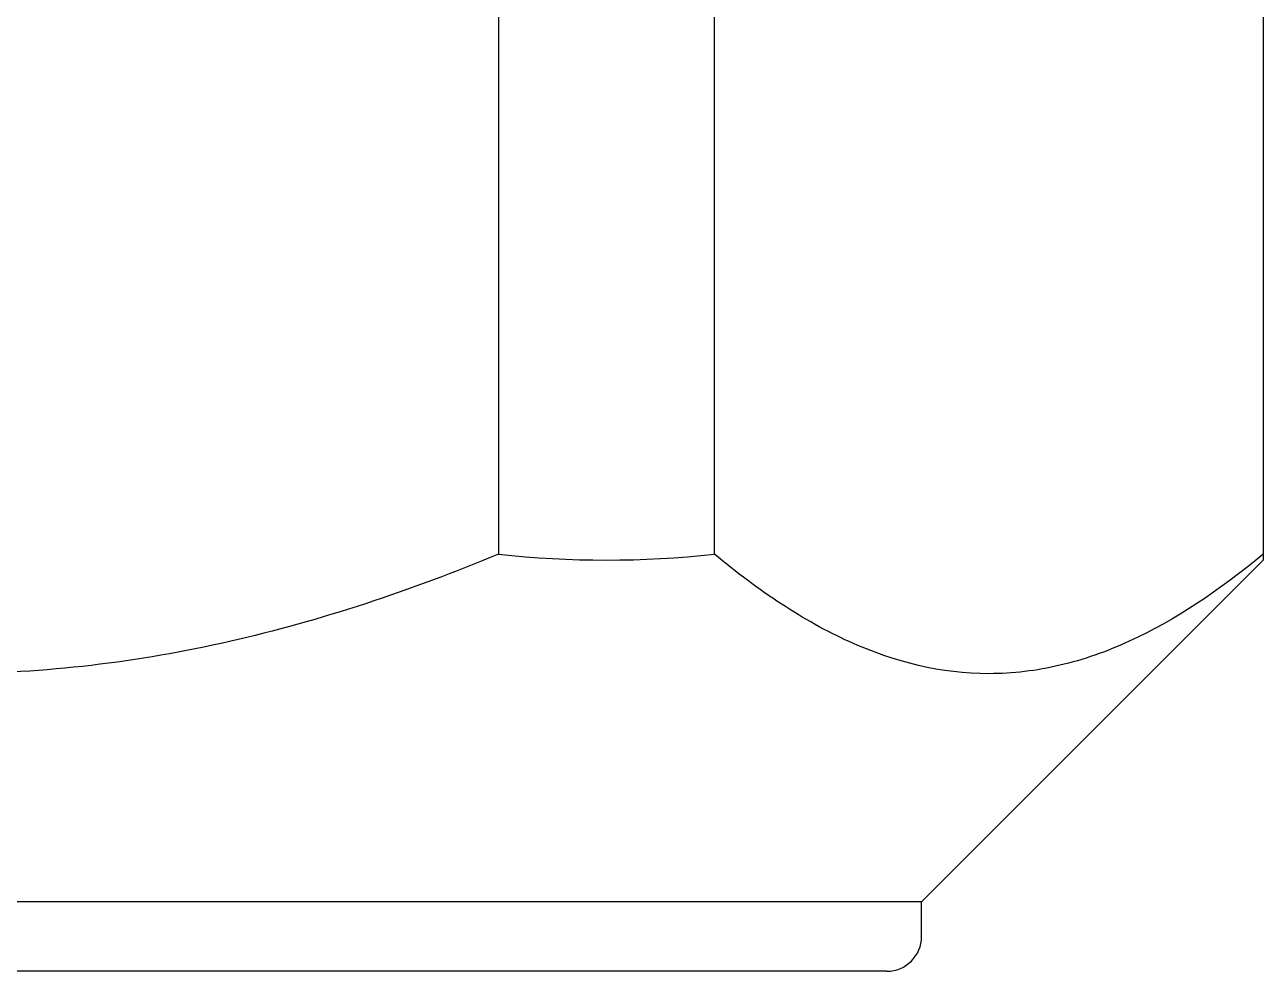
# Model space of a CAD drawing. Header units: inches. Extents: x 0 to 102, y 0 to 66.
# Drawn here: x 27.012 to 28.069, y 3.649 to 4.458 of the extents above; entities that cross this region are included whole.
import ezdxf

# ---------------------------------------------------------------- set-up
doc = ezdxf.new("R2010")
doc.units = ezdxf.units.IN
doc.header["$MEASUREMENT"] = 0
doc.linetypes.add('SLD-Solid', pattern=[0])

msp = doc.modelspace()

# ---------------------------------------------------------------- linework, layer by layer
at = {"color": 7, "linetype": 'SLD-Solid', "lineweight": 25}
for p, q in [((27.41607, 4.83706), (27.41607, 4.00533)), ((27.60057, 4.00533), (27.60057, 4.83706)), ((28.06935, 4.83706), (28.06935, 4.00533)), ((27.77753, 3.70846), (28.06935, 4.00028)), ((27.77753, 3.70846), (26.94728, 3.70846)), ((27.77753, 3.67876), (27.77753, 3.70846)), ((27.74783, 3.64906), (26.14673, 3.64906))]:
    msp.add_line(p, q, dxfattribs=at)
msp.add_arc((27.74783, 3.67876), 0.0297, 270, 0, dxfattribs=at)
for points, knots in [([(27.41607, 4.00533), (27.37891, 3.98987), (27.34085, 3.97557), (27.26417, 3.95047), (27.22551, 3.93962), (27.10842, 3.91301), (27.02886, 3.90323), (26.86605, 3.9032), (26.7864, 3.91297), (26.66917, 3.93959), (26.63045, 3.95045), (26.57286, 3.96931), (26.55369, 3.97604), (26.51581, 3.99019), (26.49707, 3.9976), (26.4785, 4.00533)], [0, 0, 0, 0, 0.125, 0.125, 0.25, 0.25, 0.5, 0.5, 0.75, 0.75, 0.875, 0.875, 0.9375, 0.9375, 1, 1, 1, 1]), ([(28.06935, 4.00533), (28.03193, 3.9742), (27.99385, 3.94866), (27.93538, 3.92201), (27.91565, 3.91508), (27.88568, 3.90803), (27.87563, 3.90624), (27.85538, 3.90383), (27.84516, 3.90322), (27.79452, 3.9032), (27.75479, 3.91288), (27.69619, 3.93944), (27.67681, 3.95029), (27.63835, 3.97545), (27.61931, 3.98974), (27.60057, 4.00533)], [0, 0, 0, 0, 0.25, 0.25, 0.375, 0.375, 0.4375, 0.4375, 0.5, 0.5, 0.75, 0.75, 0.875, 0.875, 1, 1, 1, 1])]:
    msp.add_open_spline(points, degree=3, knots=knots, dxfattribs=at)
for points in [[(27.41607, 4.00533), (27.47757, 3.99861), (27.53907, 3.99861), (27.60057, 4.00533)], [(28.06935, 4.00533), (28.06935, 4.002), (28.06935, 4.00028), (28.06935, 4.00028)]]:
    msp.add_open_spline(points, degree=3, dxfattribs=at)

doc.saveas('drawing.dxf')
